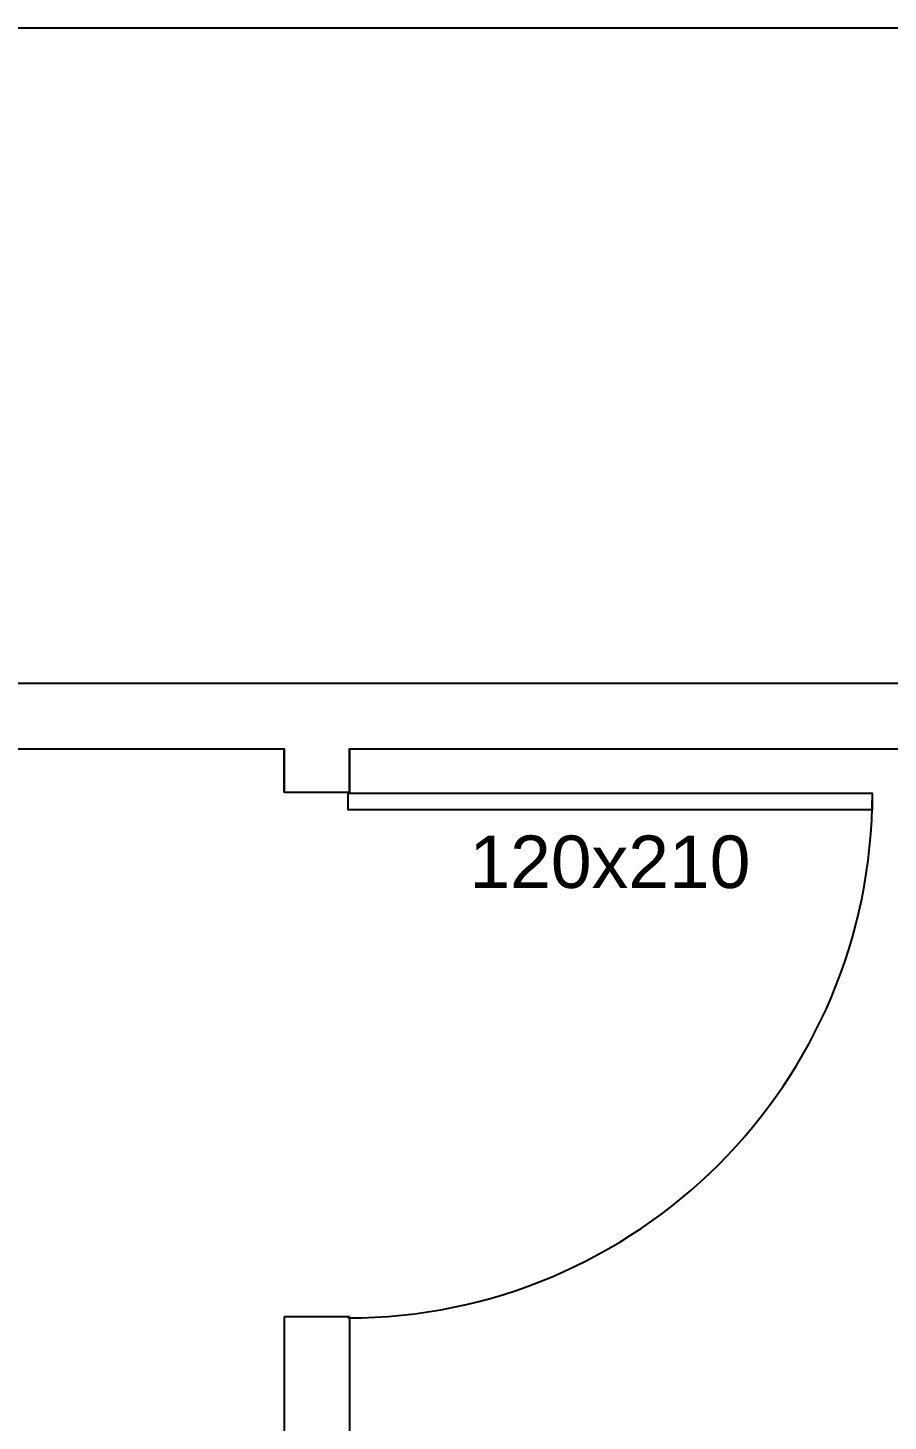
# Model space of a CAD drawing. Header units: centimetres. Extents: x 0 to 1084401, y -139216 to 99734.
# Drawn here: x 909856.6 to 910053.4, y 10098.1 to 10417 of the extents above; entities that cross this region are included whole.
import ezdxf
from ezdxf.enums import TextEntityAlignment as Align

# ---------------------------------------------------------------- set-up
doc = ezdxf.new("R2010")
doc.units = ezdxf.units.CM
doc.header["$LTSCALE"] = 4
doc.layers.add('0.6', color=6, linetype='Continuous')
doc.layers.add('02-CONT', color=2, linetype='Continuous')
doc.styles.add('2mm 1-50', font='arial.ttf', dxfattribs={"height": 0.1})

# ---------------------------------------------------------------- blocks, each defined once
blk = doc.blocks.new('1_00e')
blk.add_lwpolyline([(-28.40539012428269, -52.25289090163764), (-25.40539012428269, -52.25289090163764), (-25.40539012428269, 47.74710909836236), (-28.40539012428269, 47.74710909836236)], close=True)
at = {"color": 1}
blk.add_arc((-28.40539012428326, -52.25289090163764), 100, 0, 90, dxfattribs=at)

msp = doc.modelspace()

# ---------------------------------------------------------------- linework, layer by layer
at = {"layer": '0.6'}
for p, q in [((909930.2346801861, 10242.01251930817), (909915.2346801861, 10242.01251930817)), ((909930.2346801861, 10122.01251930817), (909915.2346801861, 10122.01251930817))]:
    msp.add_line(p, q, dxfattribs=at)
for points in [[(909715.2346801861, 10417.01251930817), (909940.2346801861, 10417.01251930817)], [(909940.2346801861, 10417.01251930817), (910250.2346801861, 10417.01251930817)], [(909715.2346801861, 10267.01251930817), (909940.2346801861, 10267.01251930817)], [(909940.2346801861, 10267.01251930817), (910250.2346801861, 10267.01251930817)], [(909715.2346801861, 10252.01251930817), (909915.2346801861, 10252.01251930817), (909915.2346801861, 10242.01251930817)], [(909915.2346801861, 10242.01251930817), (909915.2346801861, 10252.01251930817)], [(909930.2346801861, 10252.01251930817), (909930.2346801861, 10242.01251930817)], [(909930.2346801861, 10242.01251930817), (909930.2346801861, 10252.01251930817), (909940.2346801861, 10252.01251930817)], [(909940.2346801861, 10252.01251930817), (910250.2346801861, 10252.01251930817)], [(909915.2346801861, 10122.01251930817), (909915.2346801861, 9892.012519308175), (909860.2346801861, 9892.012519308175)], [(909930.2346801861, 10122.01251930817), (909930.2346801861, 9892.012519308175)]]:
    msp.add_lwpolyline(points, dxfattribs=at)

# ---------------------------------------------------------------- block references
at = {"layer": '02-CONT', "xscale": 1.2, "yscale": 1.2, "zscale": 1.2, "rotation": 270}
msp.add_blockref('1_00e', (909992.5414477629, 10207.66594470056), dxfattribs=at)

# ---------------------------------------------------------------- texts
at = {"layer": '02-CONT', "style": '2mm 1-50'}
msp.add_text('120x210', height=12, dxfattribs=at).set_placement((909989.7839665252, 10226.1524128497), align=Align.MIDDLE_CENTER)

doc.saveas('drawing.dxf')
